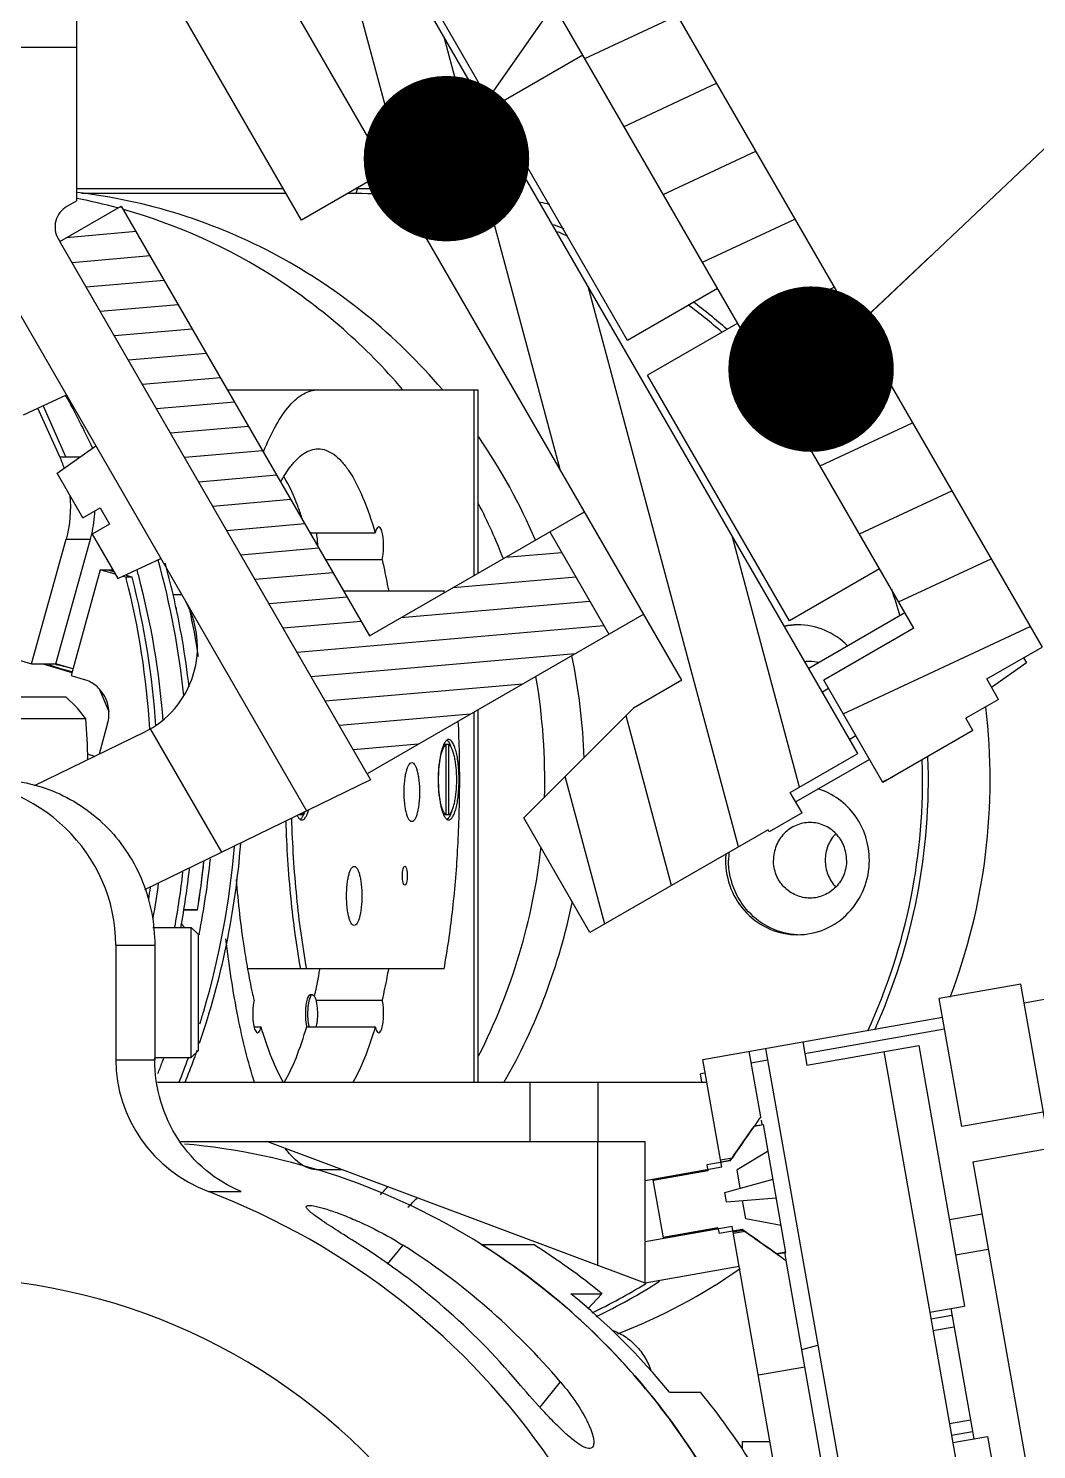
# Model space of a CAD drawing. Header units: millimetres. Extents: x 0 to 841, y 0 to 594.
# Drawn here: x 439.8 to 461.12, y 217.89 to 247.95 of the extents above; entities that cross this region are included whole.
import ezdxf

# ---------------------------------------------------------------- set-up
doc = ezdxf.new("R2010")
doc.units = ezdxf.units.MM
doc.header["$LTSCALE"] = 46.255
doc.layers.get('0').update_dxf_attribs({"linetype": 'CONTINUOUS'})
doc.layers.add('AXIS', color=7, linetype='CONTINUOUS')
doc.styles.get("Standard").update_dxf_attribs({"font": 'txt', "width": 0.85})
doc.dimstyles.get("Standard").update_dxf_attribs({"dimtxt": 3.5, "dimasz": 3.5, "dimexe": 1.5, "dimexo": 1, "dimtad": 1, "dimtxsty": 'STANDARD', "dimcen": 0.09, "dimadec": 0, "dimazin": 0, "dimtol": 1, "dimtp": 0.01, "dimtm": 0.01, "dimtfac": 1, "dimtofl": 0, "dimtmove": 0, "dimatfit": 3, "dimfxl": 1, "dimtolj": 1, "dimarcsym": 0})

msp = doc.modelspace()

# ---------------------------------------------------------------- linework, layer by layer
at = {"color": 7, "linetype": 'CONTINUOUS'}
for p, q in [((451.235, 252.184), (461.235, 234.863)), ((458.523, 235.261), (449.098, 251.585)), ((452.468, 241.349), (447.193, 250.485)), ((457.338, 232.613), (447.338, 249.934)), ((440.825, 244.305), (440.825, 249.555)), ((453.616, 234.16), (444.941, 249.185)), ((445.572, 243.892), (443.122, 248.135)), ((408.078, 247.555), (440.825, 247.555)), ((451.523, 247.385), (449.618, 246.285)), ((447.391, 244.942), (445.572, 243.892)), ((445.189, 244.555), (440.825, 244.555)), ((445.247, 244.455), (440.923, 244.455)), ((446.73, 244.455), (446.548, 244.455)), ((447.614, 244.555), (446.721, 244.555)), ((446.73, 244.455), (446.756, 244.555)), ((440.464, 243.44), (441.763, 244.19)), ((440.825, 244.305), (440.611, 244.182)), ((441.763, 244.19), (447.013, 235.097)), ((440.428, 243.498), (440.462, 243.439)), ((446.964, 232.182), (440.464, 243.44)), ((454.373, 242.449), (452.468, 241.349)), ((439.529, 242.055), (445.682, 231.397)), ((454.798, 241.712), (452.893, 240.612)), ((455.893, 235.416), (452.893, 240.612)), ((444.006, 240.305), (449.311, 240.305)), ((449.226, 236.374), (449.226, 240.305)), ((449.311, 236.423), (449.311, 240.305)), ((439.691, 239.775), (440.601, 240.199)), ((440.464, 238.885), (440.001, 239.919)), ((440.593, 238.885), (440.108, 239.969)), ((440.403, 238.541), (441.226, 239.116)), ((440.464, 238.885), (440.896, 238.885)), ((440.947, 237.599), (440.403, 238.541)), ((440.947, 237.599), (441.315, 237.811)), ((441.315, 237.811), (441.515, 237.465)), ((447.013, 235.097), (451.56, 237.722)), ((441.515, 237.465), (441.147, 237.252)), ((441.147, 237.252), (441.691, 236.311)), ((450.823, 237.297), (452.073, 235.132)), ((439.863, 234.507), (440.594, 237.145)), ((440.381, 234.507), (441.111, 237.145)), ((440.594, 237.145), (441.111, 237.145)), ((441.691, 236.311), (442.601, 236.735)), ((441.319, 236.499), (440.699, 234.259)), ((441.319, 236.499), (441.582, 236.499)), ((441.636, 236.405), (441.319, 236.499)), ((441.61, 236.451), (441.449, 236.499)), ((441.863, 236.338), (441.793, 236.358)), ((441.992, 236.338), (441.844, 236.382)), ((441.992, 236.338), (441.863, 236.338)), ((441.863, 236.338), (441.869, 236.314)), ((457.798, 236.516), (455.893, 235.416)), ((446.46, 236.055), (448.588, 236.055)), ((442.851, 235.974), (443.04, 235.974)), ((452.81, 235.557), (446.964, 232.182)), ((458.336, 235.585), (456.301, 234.41)), ((458.523, 235.261), (456.618, 234.161)), ((460.066, 234.188), (461.235, 234.863)), ((439.584, 234.59), (439.863, 234.507)), ((439.863, 234.507), (440.381, 234.507)), ((440.1, 234.507), (440.717, 234.324)), ((440.741, 234.4), (440.381, 234.507)), ((460.909, 234.529), (460.169, 234.01)), ((460.845, 234.638), (460.909, 234.529)), ((440.699, 234.259), (440.977, 234.176)), ((460.316, 233.755), (460.066, 234.188)), ((441.296, 233.978), (441.496, 233.497)), ((453.616, 234.16), (452.596, 233.571)), ((456.719, 233.985), (456.589, 233.91)), ((457.868, 231.996), (456.618, 234.161)), ((440.595, 233.805), (438.982, 233.805)), ((440.595, 233.805), (440.811, 233.599)), ((460.316, 233.755), (459.623, 233.355)), ((441.012, 233.347), (439.329, 233.347)), ((449.226, 225.655), (449.226, 233.487)), ((449.311, 225.655), (449.311, 233.537)), ((450.274, 231.249), (452.596, 233.571)), ((459.773, 233.096), (459.623, 233.355)), ((439.928, 231.936), (442.247, 233.063)), ((441.474, 233.249), (441.294, 232.6)), ((442.373, 233.13), (443.879, 230.521)), ((457.297, 232.985), (457.167, 232.91)), ((459.773, 233.096), (457.868, 231.996)), ((448.688, 232.798), (448.58, 232.798)), ((448.636, 231.312), (448.636, 232.798)), ((448.688, 231.312), (448.688, 232.798)), ((441.042, 232.601), (441.199, 232.554)), ((455.909, 231.788), (457.338, 232.613)), ((457.585, 232.485), (456.027, 231.585)), ((446.962, 232.181), (447.035, 232.055)), ((447.035, 232.055), (442.252, 229.73)), ((456.159, 231.355), (455.909, 231.788)), ((445.582, 231.312), (445.506, 231.312)), ((445.53, 231.312), (445.53, 231.324)), ((445.582, 231.312), (445.582, 231.349)), ((448.688, 231.312), (448.58, 231.312)), ((451.674, 228.824), (450.274, 231.249)), ((456.159, 231.355), (455.466, 230.955)), ((455.441, 230.999), (451.674, 228.824)), ((455.466, 230.955), (455.441, 230.999)), ((443.373, 229.304), (443.078, 229.304)), ((442.429, 228.93), (443.243, 228.93)), ((443.027, 229.012), (443.094, 228.93)), ((443.243, 228.93), (443.393, 228.78)), ((443.243, 226.18), (443.243, 228.93)), ((443.393, 226.33), (443.393, 228.78)), ((443.409, 228.79), (443.407, 228.777)), ((441.647, 228.555), (442.47, 228.555)), ((441.647, 228.555), (441.647, 226.132)), ((442.47, 228.555), (442.47, 226.132)), ((448.588, 228.055), (444.445, 228.055)), ((460.784, 227.732), (459.06, 227.428)), ((461.396, 224.26), (460.784, 227.732)), ((445.806, 227.505), (445.758, 227.505)), ((459.538, 224.72), (459.06, 227.428)), ((460.853, 227.338), (461.641, 227.477)), ((454.058, 226.14), (459.13, 227.034)), ((456.219, 226.267), (459.173, 226.788)), ((455.387, 226.374), (457.992, 211.602)), ((456.175, 226.513), (456.262, 226.021)), ((456.262, 226.021), (458.626, 226.437)), ((458.626, 226.437), (459.598, 220.922)), ((441.647, 226.132), (442.47, 226.132)), ((442.469, 226.17), (442.457, 226.137)), ((442.47, 226.18), (443.243, 226.18)), ((443.243, 226.18), (443.393, 226.33)), ((454.46, 223.86), (454.058, 226.14)), ((455.287, 224.928), (455.043, 226.313)), ((455.086, 226.067), (455.431, 226.128)), ((457.887, 226.307), (460.318, 212.52)), ((454.109, 225.852), (454.01, 225.834)), ((454.042, 225.655), (454.01, 225.834)), ((442.525, 225.655), (454.143, 225.655)), ((450.401, 225.655), (450.401, 224.405)), ((451.837, 225.655), (451.837, 224.405)), ((461.261, 225.024), (459.538, 224.72)), ((455.032, 224.562), (455.112, 224.676)), ((455.112, 224.676), (455.145, 224.724)), ((455.342, 224.759), (455.145, 224.724)), ((455.15, 224.732), (455.341, 224.765)), ((455.316, 224.761), (455.3, 224.852)), ((455.819, 222.057), (455.341, 224.765)), ((443.023, 224.405), (452.84, 224.405)), ((452.84, 221.405), (444.84, 224.405)), ((451.84, 221.78), (451.84, 224.405)), ((452.84, 222.297), (452.84, 224.405)), ((454.726, 224.12), (454.844, 224.291)), ((454.844, 224.291), (454.915, 224.394)), ((454.915, 224.394), (455.032, 224.562)), ((454.639, 223.995), (454.147, 223.908)), ((454.68, 224.054), (454.433, 224.01)), ((454.44, 223.972), (454.637, 224.007)), ((454.637, 224.007), (454.669, 224.052)), ((454.637, 224.007), (454.639, 223.995)), ((454.639, 223.995), (454.68, 224.054)), ((454.68, 224.054), (454.726, 224.12)), ((455.441, 224.199), (454.784, 223.806)), ((459.771, 223.974), (461.396, 224.26)), ((459.771, 223.974), (461.29, 215.357)), ((446.44, 223.805), (445.926, 223.805)), ((454.46, 223.86), (452.84, 223.574)), ((453.009, 223.593), (454.166, 223.797)), ((454.169, 223.783), (453.012, 223.579)), ((454.147, 223.908), (454.169, 223.783)), ((454.852, 223.417), (454.784, 223.806)), ((453.226, 222.362), (453.009, 223.593)), ((454.528, 223.327), (455.545, 223.608)), ((443.605, 223.344), (444.297, 223.344)), ((454.563, 223.13), (454.528, 223.327)), ((454.563, 223.13), (455.615, 223.214)), ((454.967, 222.768), (454.898, 223.157)), ((455.719, 222.623), (454.967, 222.768)), ((459.966, 222.866), (459.277, 222.744)), ((454.681, 222.606), (452.84, 222.282)), ((454.381, 222.58), (453.224, 222.375)), ((453.226, 222.362), (454.384, 222.566)), ((454.381, 222.58), (454.403, 222.454)), ((454.896, 222.541), (454.403, 222.454)), ((457.444, 206.936), (454.681, 222.606)), ((454.701, 222.495), (454.898, 222.529)), ((454.954, 222.5), (454.707, 222.456)), ((454.898, 222.529), (454.896, 222.541)), ((454.954, 222.5), (454.896, 222.541)), ((454.898, 222.529), (454.943, 222.498)), ((455.02, 222.453), (454.954, 222.5)), ((447.717, 222.212), (447.388, 221.806)), ((449.382, 222.223), (450.482, 222.223)), ((452.84, 221.405), (452.84, 222.282)), ((455.188, 222.334), (455.02, 222.453)), ((455.291, 222.261), (455.188, 222.334)), ((455.457, 222.144), (455.291, 222.261)), ((455.572, 222.063), (455.457, 222.144)), ((455.621, 222.029), (455.572, 222.063)), ((455.818, 222.063), (455.621, 222.029)), ((455.628, 222.024), (455.819, 222.057)), ((455.822, 221.892), (455.793, 222.059)), ((458.429, 207.11), (455.823, 221.886)), ((459.407, 222.006), (460.096, 222.127)), ((454.831, 221.756), (452.84, 221.405)), ((452.846, 221.394), (452.865, 221.405)), ((451.268, 221.183), (451.928, 221.183)), ((451.928, 221.183), (451.632, 220.865)), ((458.859, 220.792), (459.598, 220.922)), ((459.329, 220.723), (458.886, 220.644)), ((459.303, 220.87), (459.789, 218.113)), ((459.372, 220.476), (458.929, 220.398)), ((456.155, 220.005), (456.494, 220.096)), ((456.221, 219.631), (455.236, 219.458)), ((451.047, 219.319), (450.613, 218.785)), ((453.353, 219.099), (454.013, 219.099)), ((459.719, 218.507), (459.276, 218.429)), ((459.763, 218.261), (459.32, 218.182)), ((454.895, 218.055), (455.483, 218.055)), ((454.895, 218.055), (454.895, 217.893)), ((459.346, 218.035), (460.084, 218.165)), ((460.084, 218.165), (461.057, 212.65))]:
    msp.add_line(p, q, dxfattribs=at)
at = {"color": 2, "linetype": 'CONTINUOUS'}
for p, q in [((447.996, 243.893), (446.506, 249.454)), ((451.565, 247.312), (453.521, 248.224)), ((451.042, 238.619), (448.592, 247.762)), ((452.395, 245.875), (454.351, 246.788)), ((453.224, 244.439), (455.18, 245.351)), ((441.777, 244.166), (441.712, 244.16)), ((454.053, 243.003), (456.009, 243.915)), ((442.074, 243.651), (440.607, 243.522)), ((442.372, 243.135), (440.723, 242.991)), ((442.669, 242.62), (441.021, 242.476)), ((454.813, 230.636), (451.637, 242.488)), ((454.883, 241.566), (456.839, 242.478)), ((442.967, 242.105), (441.318, 241.96)), ((443.264, 241.589), (441.616, 241.445)), ((443.562, 241.074), (441.913, 240.93)), ((455.712, 240.13), (457.668, 241.042)), ((443.859, 240.559), (442.211, 240.415)), ((444.157, 240.043), (442.508, 239.899)), ((456.541, 238.693), (458.497, 239.605)), ((444.454, 239.528), (442.806, 239.384)), ((444.752, 239.013), (443.103, 238.869)), ((445.049, 238.498), (443.401, 238.353)), ((457.371, 237.257), (459.327, 238.169)), ((445.347, 237.982), (443.698, 237.838)), ((445.644, 237.467), (443.996, 237.323)), ((456.105, 231.902), (454.682, 237.214)), ((445.942, 236.952), (444.293, 236.807)), ((451.076, 236.859), (449.886, 236.755)), ((458.2, 235.82), (460.156, 236.732)), ((446.239, 236.436), (444.591, 236.292)), ((451.373, 236.344), (448.781, 236.117)), ((446.537, 235.921), (444.888, 235.777)), ((451.671, 235.829), (447.676, 235.479)), ((446.834, 235.406), (445.186, 235.261)), ((451.968, 235.314), (445.483, 234.746)), ((457.028, 233.451), (460.985, 235.296)), ((451.359, 234.719), (445.781, 234.231)), ((450.254, 234.081), (446.078, 233.716)), ((449.149, 233.443), (446.376, 233.2)), ((453.399, 229.82), (452.437, 233.411)), ((448.044, 232.805), (446.673, 232.685)), ((451.986, 229.004), (451.15, 232.124)), ((457.857, 232.014), (458.081, 232.119))]:
    msp.add_line(p, q, dxfattribs=at)
at = {"color": 7, "linetype": 'CONTINUOUS'}
for centre, radius, start, end in [((446.729, 232.878), 11.577, 85.1242, 89.9966), ((446.756, 232.885), 11.67, 85.5934, 89.9973), ((440.861, 243.748), 0.5, 120, 210), ((448.053, 232.829), 11.727, 76.3202, 77.3079), ((446.715, 232.734), 11.827, 68.1041, 69.2371), ((446.687, 232.722), 11.739, 67.3496, 68.4906), ((446.529, 232.461), 12.046, 48.807, 53.1707), ((446.552, 232.462), 12.145, 48.6997, 53.0212), ((426.206, 232.159), 16.47, 24.7942, 29.1935), ((438.132, 237.843), 2.554, 18.3147, 24.0972), ((438.611, 237.836), 2.594, 347.0169, 358.0137), ((438.647, 237.828), 2.557, 344.521, 347.0054), ((425.89, 232.06), 17.287, 5.8732, 15.5774), ((426.087, 232.076), 17.218, 13.1055, 15.3725), ((425.099, 232.058), 17.301, 3.5497, 14.2409), ((425.23, 232.058), 17.3, 3.769, 14.3224), ((426.005, 232.08), 16.686, 14.8905, 15.3522), ((425.917, 232.059), 16.776, 4.2394, 14.883), ((433.609, 233.297), 15.232, 10.269, 10.4333), ((445.982, 232.077), 12.723, 15.6859, 18.3527), ((441.373, 234.862), 2, 295.9282, 30), ((426.004, 232.058), 17.303, 6.5131, 13.1002), ((426.837, 232.063), 16.762, 8.9186, 12.4792), ((360.306, 169.49), 102.913, 38.35229, 38.53176), ((447.23, 232.055), 12.907, 339.1307, 6.819), ((425.018, 232.055), 16.046, 1.5171, 4.6173), ((445.935, 232.05), 12.773, 335.4458, 1.8601), ((445.952, 232.051), 12.879, 335.7762, 2.1571), ((427.067, 232.049), 17.274, 341.1941, 355.5378), ((426.927, 232.05), 17.285, 343.563, 355.3224), ((426.804, 232.053), 16.795, 350.5794, 354.1511), ((426.808, 232.052), 16.791, 350.5805, 354.0816), ((426.942, 232.052), 16.787, 348.7947, 354.3022), ((425.878, 232.051), 17.299, 349.5973, 353.5361), ((426.005, 232.051), 17.301, 349.5976, 353.7565), ((425.221, 232.052), 17.308, 351.6194, 352.4517), ((425.923, 232.049), 16.771, 349.9768, 352.5336), ((427.013, 232.028), 17.196, 342.6297, 343.5505), ((427.125, 232.002), 16.597, 338.2115, 339.0655), ((427.112, 232.006), 16.611, 339.0654, 339.411), ((427.111, 231.994), 17.092, 338.2088, 340.0908), ((427.242, 231.994), 17.091, 338.2086, 340.0375), ((427.212, 232.005), 17.124, 340.0372, 340.363), ((427.202, 232.009), 17.134, 340.363, 340.6651), ((627.415, 104.659), 209.983, 145.05735, 145.34779), ((441.83, 210.257), 14.15, 57.7557, 84.8666), ((576.437, 393.773), 209.983, 234.65221, 234.94265), ((439.02, 209.88), 14.587, 40.3236, 57.7147), ((439.925, 209.88), 14.587, 40.3236, 57.7147), ((441.656, 209.95), 14.502, 51.2917, 57.81), ((442.755, 209.949), 14.504, 50.7662, 57.8098), ((447.972, 231.487), 11.948, 291.0514, 305.1392), ((441.625, 209.911), 14.553, 50.9415, 51.2937), ((446.639, 231.489), 11.851, 295.3759, 301.5871), ((446.657, 231.496), 11.96, 295.5072, 302.8521), ((441.531, 209.801), 14.696, 42.8305, 50.9267), ((441.967, 209.795), 14.704, 39.2545, 50.7595), ((441.441, 209.716), 14.821, 40.7105, 42.8349), ((441.32, 209.617), 14.977, 32.3823, 40.6941), ((442.41, 209.611), 14.988, 32.3827, 39.2737)]:
    msp.add_arc(centre, radius, start, end, dxfattribs=at)
for centre, major_axis, start_param, end_param in [((438.023, 228.555), (3.623, 0), 0, 1.570796), ((444.753, 226.132), (3.106, 0), 3.141593, 4.333978), ((437.868, 209.405), (-15.529, 0), -2.560556, -1.949207)]:
    msp.add_ellipse(centre, major_axis=major_axis, ratio=0.965926, start_param=start_param, end_param=end_param, dxfattribs=at)
for points, knots in [([(444.771, 238.994), (444.849, 239.187), (445.005, 239.53), (445.285, 239.953), (445.585, 240.231), (445.821, 240.305), (445.926, 240.305)], [0, 0, 0, 0, 0.341339, 0.615085, 0.827682, 1, 1, 1, 1]), ([(445.881, 237.28), (445.892, 237.239), (445.905, 237.148), (445.91, 237.056), (445.91, 237.007)], [0, 0, 0, 0, 0.464746, 1, 1, 1, 1]), ([(442.924, 235.695), (442.923, 235.697), (442.916, 235.704), (442.906, 235.707), (442.899, 235.708)], [0, 0, 0, 0, 0.229009, 1, 1, 1, 1]), ([(442.932, 235.66), (442.932, 235.667), (442.933, 235.679), (442.928, 235.691), (442.924, 235.695)], [0, 0, 0, 0, 0.548161, 1, 1, 1, 1]), ([(441.474, 233.249), (441.5, 233.343), (441.516, 233.542), (441.428, 233.827), (441.242, 234.056), (441.068, 234.149), (440.977, 234.176)], [0, 0, 0, 0, 0.252758, 0.504748, 0.753967, 1, 1, 1, 1]), ([(448.588, 228.055), (448.661, 228.451), (448.781, 229.283), (448.889, 230.574), (448.93, 231.924), (448.912, 232.837), (448.89, 233.294)], [0, 0, 0, 0, 0.229754, 0.479155, 0.739111, 1, 1, 1, 1]), ([(448.468, 232.055), (448.468, 232.143), (448.474, 232.272), (448.494, 232.436), (448.514, 232.544), (448.538, 232.637), (448.566, 232.711), (448.597, 232.765), (448.623, 232.791), (448.636, 232.798)], [0, 0, 0, 0, 0.3386, 0.495268, 0.637294, 0.76079, 0.86283, 0.942028, 1, 1, 1, 1]), ([(448.688, 231.312), (448.701, 231.319), (448.727, 231.345), (448.758, 231.399), (448.786, 231.473), (448.81, 231.566), (448.83, 231.674), (448.85, 231.838), (448.86, 232.055), (448.85, 232.272), (448.83, 232.436), (448.81, 232.544), (448.786, 232.637), (448.758, 232.711), (448.727, 232.765), (448.701, 232.791), (448.688, 232.798)], [0, 0, 0, 0, 0.028986, 0.068585, 0.119605, 0.181353, 0.252366, 0.3307, 0.5, 0.6693, 0.747634, 0.818647, 0.880395, 0.931415, 0.971014, 1, 1, 1, 1]), ([(439.089, 232.055), (439.53, 232.055), (440.425, 231.871), (441.548, 231.087), (442.296, 229.924), (442.47, 229.01), (442.47, 228.555)], [0, 0, 0, 0, 0.24599, 0.494339, 0.746004, 1, 1, 1, 1]), ([(448.636, 231.312), (448.623, 231.319), (448.597, 231.345), (448.566, 231.399), (448.538, 231.473), (448.514, 231.566), (448.494, 231.674), (448.474, 231.838), (448.468, 231.967), (448.468, 232.055)], [0, 0, 0, 0, 0.057972, 0.13717, 0.23921, 0.362706, 0.504732, 0.6614, 1, 1, 1, 1]), ([(445.239, 231.182), (445.257, 230.636), (445.323, 229.589), (445.461, 228.549), (445.55, 228.055)], [0, 0, 0, 0, 0.521509, 1, 1, 1, 1]), ([(445.36, 231.241), (445.377, 230.683), (445.444, 229.616), (445.586, 228.557), (445.678, 228.055)], [0, 0, 0, 0, 0.522376, 1, 1, 1, 1]), ([(445.53, 231.312), (445.528, 231.313), (445.525, 231.315), (445.522, 231.317), (445.521, 231.317)], [0, 0, 0, 0, 0.742673, 1, 1, 1, 1]), ([(445.582, 231.312), (445.593, 231.317), (445.614, 231.336), (445.63, 231.36), (445.637, 231.374)], [0, 0, 0, 0, 0.43443, 1, 1, 1, 1]), ([(444.584, 225.637), (444.439, 226.091), (444.195, 227.103), (444.041, 228.131), (443.976, 228.688)], [0, 0, 0, 0, 0.459241, 1, 1, 1, 1]), ([(445.767, 227.475), (445.757, 227.46), (445.742, 227.422), (445.725, 227.357), (445.712, 227.277), (445.701, 227.155), (445.702, 227.031), (445.715, 226.911), (445.725, 226.856), (445.731, 226.83)], [0, 0, 0, 0, 0.0797, 0.184553, 0.310145, 0.450113, 0.742619, 0.879422, 1, 1, 1, 1]), ([(445.806, 227.505), (445.803, 227.505), (445.796, 227.504), (445.785, 227.498), (445.775, 227.488), (445.77, 227.479), (445.767, 227.475)], [0, 0, 0, 0, 0.198738, 0.421792, 0.685846, 1, 1, 1, 1]), ([(445.806, 227.505), (445.812, 227.505), (445.823, 227.501), (445.838, 227.487), (445.852, 227.466), (445.865, 227.438), (445.876, 227.402), (445.886, 227.361), (445.895, 227.314), (445.904, 227.243), (445.911, 227.15), (445.91, 227.037), (445.901, 226.929), (445.889, 226.861), (445.881, 226.83)], [0, 0, 0, 0, 0.022058, 0.049445, 0.08485, 0.129076, 0.181971, 0.242863, 0.310756, 0.384427, 0.543365, 0.707381, 0.86361, 1, 1, 1, 1]), ([(444.297, 223.344), (444.03, 223.454), (443.523, 223.76), (442.932, 224.426), (442.556, 225.239), (442.47, 225.835), (442.47, 226.132)], [0, 0, 0, 0, 0.246637, 0.49572, 0.74714, 1, 1, 1, 1]), ([(445.926, 223.805), (445.867, 223.805), (445.742, 223.826), (445.564, 223.915), (445.391, 224.059), (445.287, 224.18), (445.236, 224.248)], [0, 0, 0, 0, 0.209527, 0.43757, 0.698098, 1, 1, 1, 1]), ([(446.811, 222.212), (446.654, 222.311), (446.371, 222.491), (446.042, 222.705), (445.84, 222.849), (445.752, 222.919), (445.704, 222.968), (445.68, 222.996), (445.671, 223.026), (445.679, 223.035)], [0, 0, 0, 0, 0.393232, 0.710917, 0.830159, 0.918264, 0.94998, 0.973496, 1, 1, 1, 1]), ([(445.679, 223.035), (445.693, 223.053), (445.781, 223.05), (445.916, 223.026), (446.134, 222.964), (446.402, 222.871), (446.712, 222.745), (447.162, 222.536), (447.498, 222.35), (447.717, 222.212)], [0, 0, 0, 0, 0.031533, 0.098543, 0.199872, 0.330233, 0.482901, 0.650507, 1, 1, 1, 1]), ([(449.379, 222.225), (450.297, 221.648), (452.012, 220.276), (453.382, 218.561), (453.967, 217.638)], [0, 0, 0, 0, 0.498071, 1, 1, 1, 1]), ([(452.129, 220.419), (452.226, 220.385), (452.414, 220.293), (452.656, 220.092), (452.847, 219.84), (452.934, 219.646), (452.966, 219.546)], [0, 0, 0, 0, 0.247213, 0.496228, 0.747234, 1, 1, 1, 1]), ([(451.728, 217.939), (451.71, 217.917), (451.654, 217.902), (451.582, 217.922), (451.477, 217.97), (451.326, 218.079), (451.123, 218.255), (450.895, 218.481), (450.559, 218.836), (450.308, 219.122), (450.141, 219.319)], [0, 0, 0, 0, 0.039648, 0.067506, 0.103081, 0.198517, 0.324106, 0.474346, 0.642271, 1, 1, 1, 1]), ([(451.047, 219.319), (451.17, 219.175), (451.384, 218.896), (451.62, 218.496), (451.739, 218.202), (451.76, 218.025), (451.744, 217.959), (451.728, 217.939)], [0, 0, 0, 0, 0.359582, 0.662445, 0.879768, 0.951124, 1, 1, 1, 1])]:
    msp.add_open_spline(points, degree=3, knots=knots, dxfattribs=at)
msp.add_open_spline([(440.676, 238.075), (440.705, 237.765), (440.677, 237.445), (440.594, 237.145)], degree=3, dxfattribs=at)
at = {"layer": 'AXIS', "color": 7, "linetype": 'CONTINUOUS'}
for p, q in [((440.831, 244.348), (440.825, 244.349)), ((445.753, 237.279), (447.132, 237.279)), ((446.079, 236.714), (447.278, 236.714)), ((440.375, 234.497), (440.378, 234.497)), ((443.078, 229.304), (443.373, 229.304)), ((445.846, 227.471), (445.851, 227.491)), ((445.877, 227.396), (447.278, 227.396)), ((444.571, 226.831), (444.72, 226.831)), ((445.683, 226.831), (447.132, 226.831))]:
    msp.add_line(p, q, dxfattribs=at)
for centre, radius, start, end in [((438.634, 232.828), 11.728, 74.9283, 79.2053), ((438.904, 232.147), 12.64, 23.1776, 34.5057), ((437.991, 232.114), 12.718, 21.2769, 27.0358), ((456.062, 233.858), 1.475, 90.0188, 100.8414), ((456.127, 233.859), 1.475, 92.5297, 103.0819), ((439.814, 231.892), 2.665, 77.8412, 78.9486), ((438.619, 232.054), 12.941, 2.0394, 11.692), ((456.327, 233.811), 0.748, 90, 98.286), ((456.327, 233.808), 0.75, 75.94, 89.9717), ((437.757, 232.053), 12.961, 358.3327, 9.7145), ((444.789, 231.692), 0.977, 341.535, 343.7133), ((437.896, 232.035), 12.821, 333, 353.7045), ((456.169, 230.351), 1.628, 175.1846, 179.9946), ((456.235, 230.351), 1.63, 173.7282, 179.9908), ((438.791, 232.017), 12.765, 330.086, 348.5506), ((432.278, 230.506), 13.904, 347.476, 349.8033), ((438.321, 231.775), 12.32, 316.391, 317.4408), ((439.188, 231.751), 12.285, 314.6723, 315.9411)]:
    msp.add_arc(centre, radius, start, end, dxfattribs=at)
msp.add_ellipse((437.868, 209.405), major_axis=(12.553, 0), ratio=0.965926, start_param=0.688551, end_param=1.570659, dxfattribs=at)
for points, knots in [([(448.552, 240.31), (448.064, 240.885), (446.982, 241.945), (445.101, 243.201), (443.029, 244.079), (441.563, 244.393), (440.826, 244.478)], [0, 0, 0, 0, 0.252065, 0.502565, 0.751737, 1, 1, 1, 1]), ([(447.711, 240.31), (446.941, 241.217), (445.137, 242.808), (442.943, 243.799), (441.809, 244.118)], [0, 0, 0, 0, 0.502273, 1, 1, 1, 1]), ([(445.138, 238.358), (445.194, 238.462), (445.294, 238.629), (445.46, 238.828), (445.61, 238.957), (445.766, 239.036), (445.874, 239.055), (445.926, 239.055)], [0, 0, 0, 0, 0.323726, 0.529054, 0.705529, 0.859242, 1, 1, 1, 1]), ([(445.926, 239.055), (445.982, 239.055), (446.1, 239.033), (446.267, 238.94), (446.428, 238.791), (446.652, 238.498), (446.904, 237.99), (447.057, 237.536), (447.132, 237.279)], [0, 0, 0, 0, 0.074114, 0.156072, 0.251594, 0.364006, 0.644483, 1, 1, 1, 1]), ([(445.584, 237.595), (445.556, 237.68), (445.449, 237.98), (445.319, 238.273), (445.202, 238.47)], [0, 0, 0, 0, 0.280531, 1, 1, 1, 1]), ([(447.207, 237.405), (447.189, 237.405), (447.151, 237.357), (447.139, 237.311), (447.132, 237.279)], [0, 0, 0, 0, 0.346513, 1, 1, 1, 1]), ([(447.31, 237.005), (447.31, 237.056), (447.306, 237.151), (447.289, 237.262), (447.266, 237.335), (447.248, 237.377), (447.224, 237.405), (447.207, 237.405)], [0, 0, 0, 0, 0.358082, 0.665614, 0.787461, 0.883352, 1, 1, 1, 1]), ([(447.278, 236.714), (447.284, 236.734), (447.304, 236.83), (447.31, 236.928), (447.31, 237.005)], [0, 0, 0, 0, 0.214974, 1, 1, 1, 1]), ([(447.278, 236.714), (447.29, 236.662), (447.338, 236.447), (447.381, 236.23), (447.411, 236.065)], [0, 0, 0, 0, 0.241917, 1, 1, 1, 1]), ([(457.123, 234.887), (456.984, 235.027), (456.652, 235.254), (456.257, 235.333), (456.062, 235.333)], [0, 0, 0, 0, 0.502325, 1, 1, 1, 1]), ([(440.329, 234.454), (440.302, 234.463), (440.265, 234.477), (440.222, 234.496), (440.206, 234.504), (440.2, 234.508)], [0, 0, 0, 0, 0.620574, 0.842465, 1, 1, 1, 1]), ([(440.378, 234.497), (440.393, 234.494), (440.458, 234.479), (440.523, 234.463), (440.573, 234.45)], [0, 0, 0, 0, 0.227992, 1, 1, 1, 1]), ([(440.719, 234.335), (440.648, 234.354), (440.518, 234.392), (440.388, 234.433), (440.329, 234.454)], [0, 0, 0, 0, 0.538933, 1, 1, 1, 1]), ([(448.58, 232.8), (448.56, 232.757), (448.527, 232.653), (448.478, 232.405), (448.466, 232.2), (448.466, 232.055)], [0, 0, 0, 0, 0.188077, 0.427502, 1, 1, 1, 1]), ([(448.636, 232.882), (448.631, 232.878), (448.608, 232.853), (448.591, 232.824), (448.58, 232.8)], [0, 0, 0, 0, 0.209086, 1, 1, 1, 1]), ([(448.686, 232.905), (448.682, 232.905), (448.663, 232.903), (448.646, 232.892), (448.636, 232.882)], [0, 0, 0, 0, 0.22811, 1, 1, 1, 1]), ([(448.714, 232.811), (448.71, 232.819), (448.696, 232.845), (448.679, 232.87), (448.663, 232.884)], [0, 0, 0, 0, 0.290679, 1, 1, 1, 1]), ([(448.906, 232.055), (448.906, 232.164), (448.899, 232.322), (448.872, 232.522), (448.845, 232.649), (448.812, 232.756), (448.773, 232.845), (448.722, 232.905), (448.686, 232.905)], [0, 0, 0, 0, 0.357915, 0.520929, 0.665628, 0.787425, 0.883324, 1, 1, 1, 1]), ([(448.748, 232.728), (448.746, 232.735), (448.736, 232.764), (448.724, 232.792), (448.714, 232.811)], [0, 0, 0, 0, 0.271512, 1, 1, 1, 1]), ([(447.745, 231.794), (447.745, 231.873), (447.75, 231.99), (447.77, 232.137), (447.79, 232.231), (447.814, 232.309), (447.843, 232.375), (447.881, 232.419), (447.907, 232.419)], [0, 0, 0, 0, 0.357928, 0.520921, 0.665628, 0.787428, 0.883327, 1, 1, 1, 1]), ([(447.907, 232.419), (447.933, 232.419), (447.971, 232.375), (448, 232.309), (448.024, 232.231), (448.043, 232.137), (448.063, 231.99), (448.069, 231.873), (448.069, 231.794)], [0, 0, 0, 0, 0.116673, 0.212572, 0.334372, 0.479079, 0.642072, 1, 1, 1, 1]), ([(447.907, 231.169), (447.881, 231.169), (447.843, 231.212), (447.814, 231.278), (447.79, 231.356), (447.77, 231.45), (447.75, 231.597), (447.745, 231.714), (447.745, 231.794)], [0, 0, 0, 0, 0.116673, 0.212572, 0.334372, 0.479079, 0.642072, 1, 1, 1, 1]), ([(448.069, 231.794), (448.069, 231.714), (448.063, 231.597), (448.043, 231.45), (448.024, 231.356), (448, 231.278), (447.971, 231.212), (447.933, 231.169), (447.907, 231.169)], [0, 0, 0, 0, 0.357928, 0.520921, 0.665628, 0.787428, 0.883327, 1, 1, 1, 1]), ([(448.466, 232.055), (448.466, 231.91), (448.478, 231.705), (448.527, 231.457), (448.56, 231.353), (448.58, 231.31)], [0, 0, 0, 0, 0.572498, 0.811923, 1, 1, 1, 1]), ([(448.686, 231.205), (448.722, 231.205), (448.773, 231.265), (448.812, 231.354), (448.845, 231.461), (448.872, 231.588), (448.899, 231.788), (448.906, 231.946), (448.906, 232.055)], [0, 0, 0, 0, 0.116676, 0.212575, 0.334372, 0.479071, 0.642085, 1, 1, 1, 1]), ([(457.583, 230.352), (457.583, 230.519), (457.531, 230.855), (457.304, 231.308), (456.95, 231.664), (456.651, 231.814), (456.495, 231.861)], [0, 0, 0, 0, 0.25316, 0.504682, 0.753624, 1, 1, 1, 1]), ([(445.481, 231.297), (445.485, 231.289), (445.498, 231.265), (445.515, 231.241), (445.53, 231.228)], [0, 0, 0, 0, 0.288453, 1, 1, 1, 1]), ([(445.53, 231.228), (445.534, 231.224), (445.548, 231.212), (445.567, 231.205), (445.58, 231.205)], [0, 0, 0, 0, 0.284236, 1, 1, 1, 1]), ([(445.608, 231.299), (445.605, 231.291), (445.59, 231.265), (445.573, 231.24), (445.557, 231.226)], [0, 0, 0, 0, 0.290679, 1, 1, 1, 1]), ([(445.58, 231.205), (445.593, 231.205), (445.622, 231.216), (445.656, 231.254), (445.689, 231.311), (445.706, 231.357), (445.715, 231.383)], [0, 0, 0, 0, 0.161867, 0.371315, 0.64937, 1, 1, 1, 1]), ([(445.64, 231.375), (445.637, 231.368), (445.628, 231.342), (445.617, 231.317), (445.608, 231.299)], [0, 0, 0, 0, 0.270008, 1, 1, 1, 1]), ([(448.58, 231.31), (448.584, 231.301), (448.599, 231.272), (448.618, 231.244), (448.636, 231.228)], [0, 0, 0, 0, 0.293148, 1, 1, 1, 1]), ([(448.636, 231.228), (448.64, 231.224), (448.654, 231.212), (448.673, 231.205), (448.686, 231.205)], [0, 0, 0, 0, 0.284236, 1, 1, 1, 1]), ([(448.714, 231.299), (448.71, 231.291), (448.696, 231.265), (448.679, 231.24), (448.663, 231.226)], [0, 0, 0, 0, 0.290679, 1, 1, 1, 1]), ([(448.748, 231.382), (448.746, 231.375), (448.736, 231.346), (448.724, 231.318), (448.714, 231.299)], [0, 0, 0, 0, 0.271512, 1, 1, 1, 1]), ([(456.327, 231.151), (456.227, 231.151), (456.022, 231.109), (455.765, 230.93), (455.594, 230.664), (455.554, 230.455), (455.554, 230.352)], [0, 0, 0, 0, 0.245984, 0.494339, 0.745984, 1, 1, 1, 1]), ([(457.1, 230.352), (457.1, 230.455), (457.06, 230.664), (456.889, 230.93), (456.632, 231.109), (456.428, 231.151), (456.327, 231.151)], [0, 0, 0, 0, 0.254016, 0.505661, 0.754016, 1, 1, 1, 1]), ([(456.87, 230.912), (456.8, 230.839), (456.687, 230.661), (456.648, 230.454), (456.648, 230.352)], [0, 0, 0, 0, 0.497713, 1, 1, 1, 1]), ([(454.541, 230.352), (454.541, 230.147), (454.619, 229.735), (454.955, 229.212), (455.461, 228.86), (455.864, 228.777), (456.062, 228.777)], [0, 0, 0, 0, 0.253997, 0.505662, 0.754016, 1, 1, 1, 1]), ([(456.062, 228.778), (455.869, 228.786), (455.481, 228.882), (454.999, 229.238), (454.679, 229.752), (454.605, 230.152), (454.605, 230.352)], [0, 0, 0, 0, 0.245997, 0.494445, 0.746105, 1, 1, 1, 1]), ([(456.327, 229.552), (456.227, 229.552), (456.022, 229.594), (455.765, 229.773), (455.594, 230.039), (455.554, 230.248), (455.554, 230.352)], [0, 0, 0, 0, 0.245984, 0.494339, 0.745984, 1, 1, 1, 1]), ([(456.062, 228.777), (456.26, 228.777), (456.663, 228.86), (457.168, 229.212), (457.505, 229.735), (457.583, 230.147), (457.583, 230.352)], [0, 0, 0, 0, 0.245984, 0.494338, 0.746003, 1, 1, 1, 1]), ([(457.1, 230.352), (457.1, 230.248), (457.06, 230.039), (456.889, 229.773), (456.632, 229.594), (456.428, 229.552), (456.327, 229.552)], [0, 0, 0, 0, 0.254016, 0.505661, 0.754016, 1, 1, 1, 1]), ([(456.648, 230.352), (456.648, 230.249), (456.687, 230.042), (456.8, 229.864), (456.87, 229.791)], [0, 0, 0, 0, 0.502287, 1, 1, 1, 1]), ([(446.526, 229.598), (446.526, 229.677), (446.532, 229.794), (446.552, 229.941), (446.571, 230.035), (446.595, 230.113), (446.624, 230.179), (446.662, 230.223), (446.688, 230.223)], [0, 0, 0, 0, 0.357928, 0.520921, 0.665628, 0.787428, 0.883327, 1, 1, 1, 1]), ([(446.688, 230.223), (446.714, 230.223), (446.752, 230.179), (446.781, 230.113), (446.805, 230.035), (446.824, 229.941), (446.844, 229.794), (446.85, 229.677), (446.85, 229.598)], [0, 0, 0, 0, 0.116673, 0.212572, 0.334372, 0.479079, 0.642072, 1, 1, 1, 1]), ([(447.707, 230.025), (447.707, 230.051), (447.709, 230.098), (447.717, 230.154), (447.729, 230.19), (447.738, 230.211), (447.75, 230.225), (447.758, 230.225)], [0, 0, 0, 0, 0.358024, 0.665534, 0.787382, 0.883295, 1, 1, 1, 1]), ([(447.758, 229.825), (447.75, 229.825), (447.738, 229.839), (447.729, 229.86), (447.717, 229.896), (447.709, 229.952), (447.707, 229.999), (447.707, 230.025)], [0, 0, 0, 0, 0.116705, 0.212618, 0.334466, 0.641976, 1, 1, 1, 1]), ([(447.758, 230.225), (447.767, 230.225), (447.779, 230.211), (447.788, 230.19), (447.799, 230.154), (447.808, 230.098), (447.81, 230.051), (447.81, 230.025)], [0, 0, 0, 0, 0.116705, 0.212618, 0.334466, 0.641976, 1, 1, 1, 1]), ([(447.81, 230.025), (447.81, 229.999), (447.808, 229.952), (447.799, 229.896), (447.788, 229.86), (447.779, 229.839), (447.767, 229.825), (447.758, 229.825)], [0, 0, 0, 0, 0.358024, 0.665534, 0.787382, 0.883295, 1, 1, 1, 1]), ([(444.441, 228.045), (444.414, 228.193), (444.309, 228.823), (444.238, 229.458), (444.198, 229.944)], [0, 0, 0, 0, 0.236539, 1, 1, 1, 1]), ([(446.688, 228.973), (446.662, 228.973), (446.624, 229.016), (446.595, 229.082), (446.571, 229.16), (446.552, 229.254), (446.532, 229.401), (446.526, 229.518), (446.526, 229.598)], [0, 0, 0, 0, 0.116673, 0.212572, 0.334372, 0.479079, 0.642072, 1, 1, 1, 1]), ([(446.85, 229.598), (446.85, 229.518), (446.844, 229.401), (446.824, 229.254), (446.805, 229.16), (446.781, 229.082), (446.752, 229.016), (446.714, 228.973), (446.688, 228.973)], [0, 0, 0, 0, 0.357928, 0.520921, 0.665628, 0.787428, 0.883327, 1, 1, 1, 1]), ([(444.574, 227.396), (444.562, 227.448), (444.513, 227.663), (444.471, 227.88), (444.441, 228.045)], [0, 0, 0, 0, 0.241917, 1, 1, 1, 1]), ([(447.411, 228.045), (447.401, 227.989), (447.36, 227.772), (447.315, 227.556), (447.278, 227.396)], [0, 0, 0, 0, 0.257876, 1, 1, 1, 1]), ([(444.574, 227.396), (444.568, 227.376), (444.548, 227.28), (444.541, 227.182), (444.541, 227.105)], [0, 0, 0, 0, 0.214974, 1, 1, 1, 1]), ([(445.758, 227.505), (445.741, 227.505), (445.717, 227.477), (445.699, 227.435), (445.676, 227.363), (445.659, 227.252), (445.655, 227.156), (445.655, 227.105)], [0, 0, 0, 0, 0.116627, 0.212503, 0.334351, 0.64189, 1, 1, 1, 1]), ([(447.31, 227.105), (447.31, 227.132), (447.308, 227.23), (447.297, 227.328), (447.278, 227.396)], [0, 0, 0, 0, 0.275898, 1, 1, 1, 1]), ([(444.541, 227.105), (444.541, 227.08), (444.544, 226.987), (444.554, 226.893), (444.57, 226.828)], [0, 0, 0, 0, 0.272588, 1, 1, 1, 1]), ([(445.655, 227.105), (445.655, 227.08), (445.657, 226.988), (445.667, 226.896), (445.683, 226.831)], [0, 0, 0, 0, 0.272191, 1, 1, 1, 1]), ([(447.207, 226.705), (447.224, 226.705), (447.248, 226.733), (447.266, 226.775), (447.289, 226.848), (447.306, 226.959), (447.31, 227.054), (447.31, 227.105)], [0, 0, 0, 0, 0.116648, 0.212539, 0.334386, 0.641918, 1, 1, 1, 1]), ([(444.57, 226.828), (444.578, 226.796), (444.589, 226.751), (444.628, 226.705), (444.645, 226.705)], [0, 0, 0, 0, 0.65248, 1, 1, 1, 1]), ([(444.645, 226.705), (444.662, 226.705), (444.701, 226.753), (444.712, 226.799), (444.72, 226.831)], [0, 0, 0, 0, 0.346513, 1, 1, 1, 1]), ([(445.195, 225.65), (445.098, 225.815), (444.919, 226.203), (444.785, 226.607), (444.72, 226.831)], [0, 0, 0, 0, 0.451246, 1, 1, 1, 1]), ([(445.208, 225.65), (445.305, 225.815), (445.484, 226.203), (445.618, 226.607), (445.683, 226.831)], [0, 0, 0, 0, 0.451249, 1, 1, 1, 1]), ([(447.132, 226.831), (447.067, 226.607), (446.933, 226.203), (446.754, 225.815), (446.657, 225.65)], [0, 0, 0, 0, 0.548751, 1, 1, 1, 1]), ([(447.132, 226.831), (447.139, 226.799), (447.151, 226.753), (447.189, 226.705), (447.207, 226.705)], [0, 0, 0, 0, 0.653487, 1, 1, 1, 1])]:
    msp.add_open_spline(points, degree=3, knots=knots, dxfattribs=at)
for points in [[(448.663, 232.884), (448.659, 232.887), (448.654, 232.891), (448.65, 232.893)], [(445.557, 231.226), (445.553, 231.223), (445.549, 231.219), (445.544, 231.217)], [(448.663, 231.226), (448.659, 231.223), (448.654, 231.219), (448.65, 231.217)]]:
    msp.add_open_spline(points, degree=3, dxfattribs=at)

# ---------------------------------------------------------------- leaders
at = {"color": 2, "linetype": 'CONTINUOUS'}
for points in [[(448.639, 245.194), (460.074, 261.551), (466.074, 261.551)], [(456.35, 240.741), (467.218, 251.028), (473.218, 251.028)]]:
    msp.add_leader(points, dimstyle='STANDARD', override={"dimtad": 0, "dimldrblk": 'DOT'}, dxfattribs=at)

doc.saveas('drawing.dxf')
